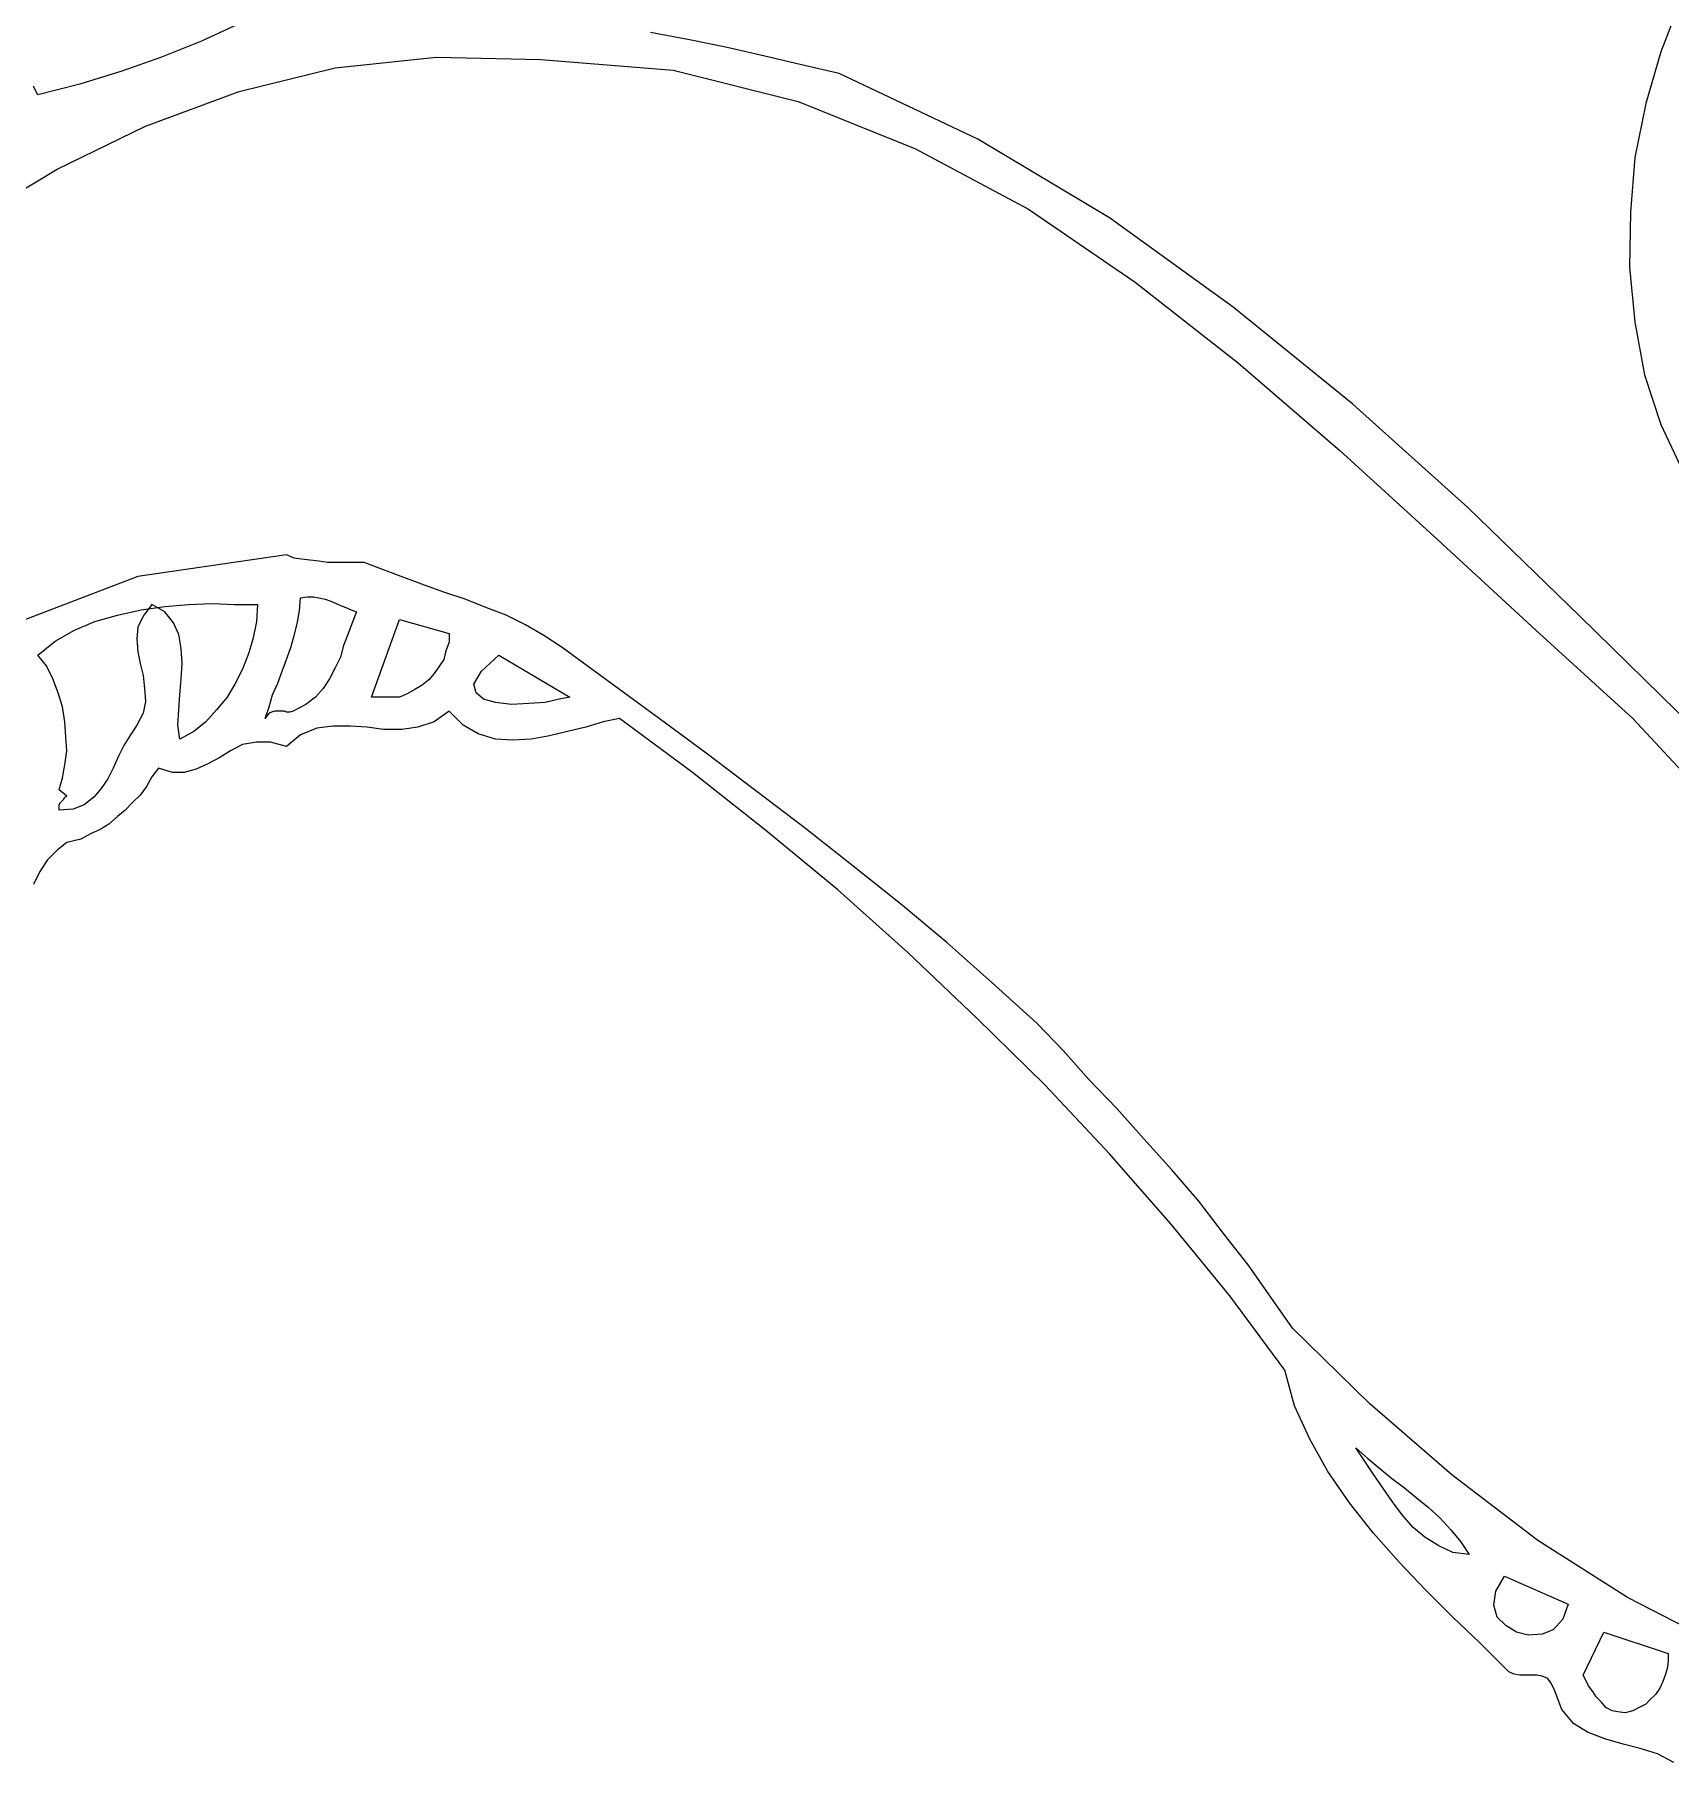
# Model space of a CAD drawing. Extents: x 0.03 to 6.93, y 0.01 to 8.51.
# Drawn here: x 3.233 to 4.752, y 0.175 to 1.779 of the extents above; entities that cross this region are included whole.
import ezdxf

# ---------------------------------------------------------------- set-up
doc = ezdxf.new("R2010")
doc.units = 0
doc.layers.add('1', color=7, linetype='Continuous')

msp = doc.modelspace()

# ---------------------------------------------------------------- linework, layer by layer
msp.add_lwpolyline([(4.755, 0.175), (4.74, 0.183), (4.724, 0.188), (4.708, 0.192), (4.691, 0.197), (4.675, 0.203), (4.662, 0.211), (4.651, 0.224), (4.644, 0.243), (4.641, 0.249), (4.638, 0.253), (4.633, 0.255), (4.628, 0.256), (4.622, 0.256), (4.617, 0.256), (4.612, 0.256), (4.607, 0.257), (4.602, 0.259), (4.598, 0.263), (4.575, 0.286), (4.55, 0.31), (4.525, 0.335), (4.5, 0.361), (4.476, 0.388), (4.454, 0.416), (4.434, 0.445), (4.417, 0.475), (4.403, 0.506), (4.394, 0.539), (4.343, 0.608), (4.288, 0.675), (4.231, 0.74), (4.171, 0.804), (4.108, 0.866), (4.044, 0.927), (3.979, 0.985), (3.912, 1.04), (3.844, 1.094), (3.776, 1.144), (3.761, 1.141), (3.745, 1.136), (3.728, 1.132), (3.711, 1.128), (3.694, 1.125), (3.677, 1.124), (3.661, 1.125), (3.645, 1.13), (3.631, 1.138), (3.618, 1.151), (3.604, 1.141), (3.589, 1.136), (3.574, 1.134), (3.557, 1.134), (3.542, 1.136), (3.526, 1.137), (3.51, 1.137), (3.495, 1.135), (3.48, 1.129), (3.467, 1.118), (3.452, 1.122), (3.439, 1.122), (3.426, 1.12), (3.415, 1.114), (3.405, 1.108), (3.394, 1.102), (3.383, 1.097), (3.372, 1.094), (3.361, 1.094), (3.348, 1.098), (3.342, 1.09), (3.337, 1.081), (3.331, 1.073), (3.324, 1.066), (3.317, 1.059), (3.31, 1.053), (3.302, 1.046), (3.294, 1.041), (3.285, 1.037), (3.276, 1.032), (3.263, 1.029), (3.254, 1.022), (3.245, 1.013), (3.238, 1.002), (3.232, 0.99)])
at = {"layer": '1'}
for points in [[(4.76, 1.807), (4.743, 1.763), (4.729, 1.715), (4.719, 1.665), (4.715, 1.614), (4.714, 1.563), (4.719, 1.512), (4.728, 1.463), (4.743, 1.417), (4.763, 1.375)], [(3.425, 1.79), (3.388, 1.773), (3.351, 1.758), (3.314, 1.745), (3.275, 1.733), (3.236, 1.723), (3.234, 1.727), (3.232, 1.731)], [(4.773, 1.136), (4.668, 1.239), (4.564, 1.34), (4.457, 1.436), (4.346, 1.526), (4.231, 1.609), (4.109, 1.682), (3.98, 1.743), (3.945, 1.751), (3.911, 1.759), (3.876, 1.767), (3.841, 1.774), (3.805, 1.781)], [(3.174, 1.606), (3.254, 1.654), (3.336, 1.694), (3.423, 1.726), (3.512, 1.748), (3.606, 1.758), (3.703, 1.756)], [(3.703, 1.756), (3.826, 1.746), (3.942, 1.717), (4.051, 1.673), (4.156, 1.617), (4.255, 1.549), (4.351, 1.474), (4.445, 1.393), (4.536, 1.31), (4.627, 1.226), (4.717, 1.144), (4.763, 1.095)], [(4.8, 0.283), (4.712, 0.328), (4.629, 0.381), (4.549, 0.442), (4.473, 0.508), (4.401, 0.578), (4.381, 0.607), (4.36, 0.637), (4.337, 0.666), (4.314, 0.696), (4.289, 0.725), (4.263, 0.754), (4.238, 0.782), (4.212, 0.809), (4.188, 0.836), (4.164, 0.861), (4.122, 0.899), (4.08, 0.936), (4.037, 0.972), (3.993, 1.007), (3.949, 1.042), (3.904, 1.076), (3.858, 1.111), (3.813, 1.144), (3.768, 1.177), (3.723, 1.21), (3.706, 1.221), (3.689, 1.231), (3.671, 1.24), (3.652, 1.247), (3.633, 1.255), (3.614, 1.261), (3.595, 1.268), (3.576, 1.275), (3.557, 1.282), (3.539, 1.289), (3.534, 1.289), (3.527, 1.289), (3.52, 1.289), (3.513, 1.289), (3.505, 1.289), (3.497, 1.29), (3.489, 1.291), (3.481, 1.292), (3.474, 1.293), (3.467, 1.296), (3.329, 1.276), (3.206, 1.229)], [(3.532, 1.243), (3.528, 1.233), (3.524, 1.222), (3.52, 1.212), (3.517, 1.201), (3.512, 1.191), (3.507, 1.181), (3.501, 1.172), (3.494, 1.164), (3.485, 1.157), (3.473, 1.151), (3.47, 1.15), (3.467, 1.15), (3.465, 1.151), (3.462, 1.151), (3.458, 1.151), (3.456, 1.151), (3.453, 1.15), (3.451, 1.149), (3.449, 1.147), (3.447, 1.144), (3.451, 1.155), (3.454, 1.166), (3.459, 1.177), (3.463, 1.188), (3.467, 1.199), (3.471, 1.21), (3.474, 1.221), (3.477, 1.232), (3.479, 1.244), (3.48, 1.256), (3.486, 1.257), (3.492, 1.257), (3.497, 1.256), (3.503, 1.255), (3.508, 1.253), (3.513, 1.251), (3.517, 1.249), (3.522, 1.247), (3.527, 1.245), (3.532, 1.243)], [(3.44, 1.25), (3.439, 1.234), (3.436, 1.219), (3.432, 1.205), (3.426, 1.19), (3.419, 1.176), (3.412, 1.164), (3.402, 1.152), (3.392, 1.141), (3.381, 1.132), (3.368, 1.125), (3.366, 1.138), (3.367, 1.152), (3.368, 1.166), (3.369, 1.181), (3.37, 1.195), (3.369, 1.209), (3.367, 1.222), (3.362, 1.233), (3.354, 1.243), (3.342, 1.25), (3.334, 1.239), (3.329, 1.229), (3.328, 1.218), (3.329, 1.206), (3.331, 1.195), (3.334, 1.184), (3.335, 1.172), (3.336, 1.16), (3.334, 1.149), (3.328, 1.138), (3.322, 1.129), (3.316, 1.119), (3.311, 1.109), (3.306, 1.098), (3.301, 1.088), (3.295, 1.079), (3.288, 1.071), (3.279, 1.064), (3.269, 1.06), (3.256, 1.059), (3.256, 1.061), (3.256, 1.063), (3.256, 1.064), (3.257, 1.066), (3.259, 1.068), (3.26, 1.069), (3.261, 1.071), (3.263, 1.072), (3.256, 1.078), (3.259, 1.089), (3.261, 1.101), (3.263, 1.114), (3.262, 1.127), (3.261, 1.141), (3.259, 1.155), (3.255, 1.168), (3.25, 1.181), (3.244, 1.193), (3.236, 1.203), (3.252, 1.216), (3.27, 1.226), (3.289, 1.234), (3.31, 1.24), (3.332, 1.245), (3.354, 1.248), (3.376, 1.25), (3.398, 1.251), (3.419, 1.25), (3.44, 1.25)], [(3.618, 1.223), (3.618, 1.215), (3.615, 1.207), (3.613, 1.199), (3.609, 1.193), (3.604, 1.186), (3.599, 1.18), (3.593, 1.175), (3.586, 1.171), (3.579, 1.167), (3.572, 1.164), (3.546, 1.164), (3.572, 1.236), (3.618, 1.223)], [(3.73, 1.164), (3.72, 1.162), (3.707, 1.159), (3.692, 1.158), (3.676, 1.157), (3.661, 1.159), (3.65, 1.162), (3.643, 1.168), (3.641, 1.176), (3.648, 1.188), (3.664, 1.203), (3.73, 1.164)], [(4.565, 0.368), (4.55, 0.37), (4.537, 0.376), (4.524, 0.384), (4.513, 0.393), (4.503, 0.405), (4.494, 0.417), (4.485, 0.43), (4.476, 0.443), (4.468, 0.455), (4.46, 0.467), (4.471, 0.457), (4.482, 0.448), (4.493, 0.439), (4.505, 0.43), (4.516, 0.421), (4.527, 0.412), (4.538, 0.402), (4.548, 0.391), (4.557, 0.38), (4.565, 0.368)], [(4.657, 0.322), (4.652, 0.308), (4.643, 0.298), (4.633, 0.294), (4.62, 0.293), (4.609, 0.296), (4.599, 0.302), (4.591, 0.31), (4.588, 0.321), (4.59, 0.334), (4.598, 0.348), (4.657, 0.322)], [(4.75, 0.276), (4.75, 0.269), (4.749, 0.262), (4.747, 0.256), (4.745, 0.25), (4.742, 0.244), (4.738, 0.238), (4.733, 0.233), (4.729, 0.229), (4.723, 0.226), (4.717, 0.223), (4.71, 0.221), (4.703, 0.222), (4.698, 0.223), (4.692, 0.226), (4.688, 0.231), (4.683, 0.236), (4.68, 0.241), (4.676, 0.246), (4.673, 0.252), (4.671, 0.256), (4.69, 0.296), (4.75, 0.276)]]:
    msp.add_lwpolyline(points, dxfattribs=at)

doc.saveas('drawing.dxf')
